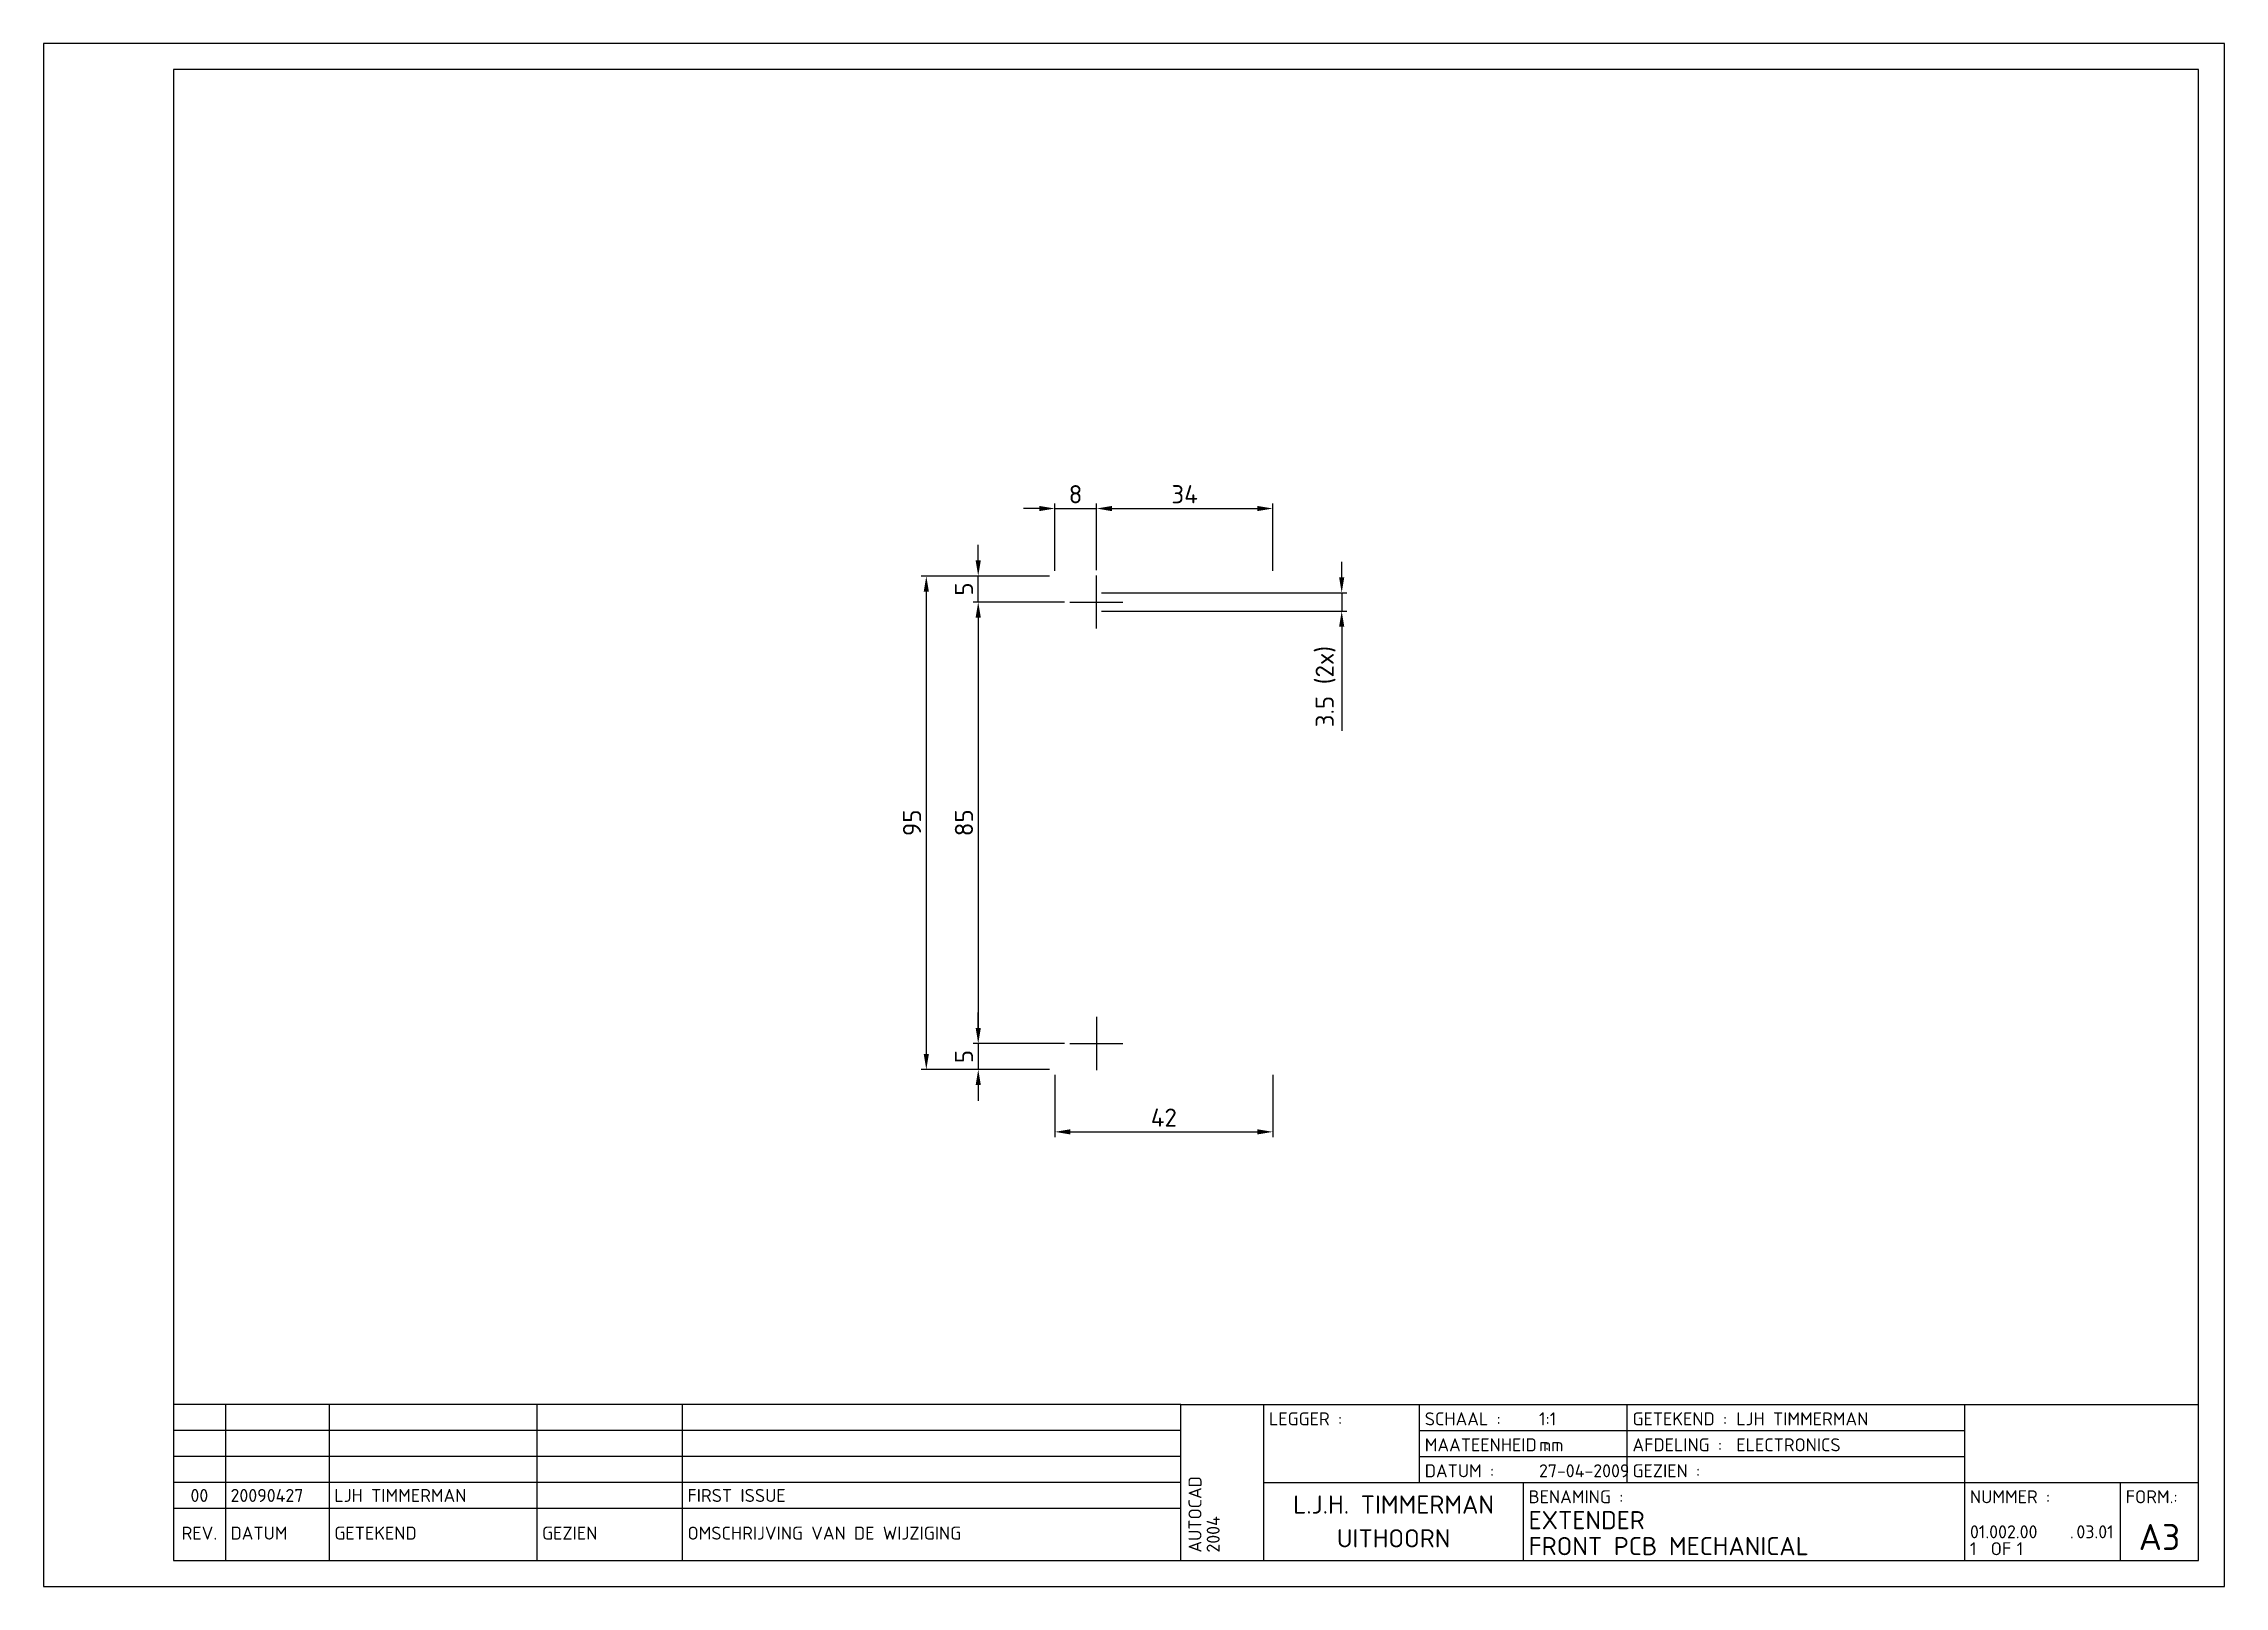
# Paper-space layout 'Layout1' of a CAD drawing. Extents: x 0 to 420, y 0 to 297.
# The model-space entities are those that its viewports show. They can reach past a viewport. Long polylines and large blocks are cut down to what shows.
import ezdxf
from ezdxf.enums import TextEntityAlignment as Align

# ---------------------------------------------------------------- set-up
doc = ezdxf.new("R2010")
doc.units = 0
doc.header["$LTSCALE"] = 10
doc.header["$MEASUREMENT"] = 0
doc.header["$PDMODE"] = 98
doc.header["$PDSIZE"] = -3
doc.linetypes.add('CENTER', pattern=[2, 1.25, -0.25, 0.25, -0.25])
doc.layers.get('0').update_dxf_attribs({"linetype": 'CONTINUOUS'})
doc.layers.get('DEFPOINTS').update_dxf_attribs({"linetype": 'CONTINUOUS'})
for name, color, linetype in [('DIMENSIONS', 1, 'CONTINUOUS'), ('GENERAL', 7, 'CONTINUOUS'), ('TITLEBLOCK', 7, 'CONTINUOUS')]:
    doc.layers.add(name, color=color, linetype=linetype)
doc.styles.add('ISO', font='isocpeur.ttf')
doc.dimstyles.get("Standard").update_dxf_attribs({"dimtxt": 3.5, "dimasz": 3, "dimexe": 1, "dimexo": 1, "dimgap": 1, "dimtad": 1, "dimdec": 3, "dimdsep": 46, "dimtxsty": 'ISO', "dimcen": 1, "dimclrt": 2, "dimadec": 0, "dimazin": 0, "dimtfac": 1, "dimtdec": 3, "dimtmove": 0, "dimatfit": 3, "dimfxl": 0, "dimtolj": 1, "dimarcsym": 0})

# ---------------------------------------------------------------- blocks, each defined once
blk = doc.blocks.new('A3')
at = {"layer": 'TITLEBLOCK', "color": 3}
for p, q in [((219, 35), (25, 35)), ((219, 35), (415, 35)), ((219, 5), (219, 35)), ((235, 5), (235, 35)), ((265, 20), (265, 35)), ((305, 20), (305, 35)), ((370, 5), (370, 35)), ((265, 30), (370, 30)), ((265, 25), (370, 25)), ((235, 20), (415, 20)), ((285, 5), (285, 20)), ((400, 5), (400, 20)), ((219, 15), (25, 15))]:
    blk.add_line(p, q, dxfattribs=at)
at = {"layer": 'TITLEBLOCK'}
for p, q in [((35, 35), (35, 5)), ((55, 35), (55, 5)), ((95, 35), (95, 5)), ((123, 35), (123, 5)), ((219, 30), (25, 30)), ((219, 25), (25, 25)), ((219, 20), (25, 20))]:
    blk.add_line(p, q, dxfattribs=at)
at = {"layer": 'TITLEBLOCK', "color": 1}
blk.add_lwpolyline([(0, 0), (420, 0), (420, 297), (0, 297)], close=True, dxfattribs=at)
at = {"layer": 'TITLEBLOCK', "color": 4}
blk.add_lwpolyline([(25, 5), (415, 5), (415, 292), (25, 292), (25, 5)], dxfattribs=at)
at = {"layer": 'TITLEBLOCK', "style": 'ISO'}
for s, p in [('LEGGER :', (236, 31)), ('SCHAAL :', (266, 31)), ('GETEKEND :', (306, 31)), ('MAATEENHEID :', (266, 26)), ('AFDELING :', (306, 26)), ('DATUM :', (266, 21)), ('GEZIEN :', (306, 21)), ('BENAMING :', (286, 16)), ('NUMMER :', (371, 16)), ('FORM.:', (401, 16)), ('DATUM', (36, 9)), ('GETEKEND', (56, 9)), ('GEZIEN', (96, 9)), ('OMSCHRIJVING VAN DE WIJZIGING', (124, 9)), ('OF', (375, 6)), ('.', (390.25, 9.25))]:
    blk.add_text(s, height=2.5, dxfattribs=at).set_placement(p)
blk.add_text('REV.', height=2.5, dxfattribs=at).set_placement((30, 9), align=Align.CENTER)
for tag, p in [('REV4', (30, 31.25)), ('REV3', (30, 26.25)), ('REV2', (30, 21.25)), ('REV1', (30, 16.25))]:
    blk.add_attdef(tag, text='', height=2.5, dxfattribs=at).set_placement(p, align=Align.CENTER)
for tag, p in [('DATUM4', (36, 31.25)), ('GET4', (56, 31.25)), ('GEZ4', (96, 31.25)), ('OMSCHR4', (124, 31.25)), ('DATUM3', (36, 26.25)), ('GET3', (56, 26.25)), ('GEZ3', (96, 26.25)), ('OMSCHR3', (124, 26.25)), ('DATUM2', (36, 21.25)), ('GET2', (56, 21.25)), ('GEZ2', (96, 21.25)), ('OMSCHR2', (124, 21.25)), ('DATUM1', (36, 16.25)), ('GET1', (56, 16.25)), ('GEZ1', (96, 16.25)), ('OMSCHR1', (124, 16.25))]:
    blk.add_attdef(tag, p, '', height=2.5, dxfattribs=at)
at = {"layer": 'TITLEBLOCK', "color": 2, "style": 'ISO'}
for tag, p, height in [('S', (288, 31), 2.5), ('GET', (326, 31), 2.5), ('OPM1', (371, 31), 2.5), ('ME', (288, 26), 2.5), ('AFD', (326, 26), 2.5), ('OPM2', (371, 26), 2.5), ('LDATUM', (245.5, 21), 2.5), ('DATUM', (288, 21), 2.5), ('GEZ', (326, 21), 2.5), ('OPM3', (371, 21), 2.5), ('BEN1', (286, 11), 3.5), ('CAT', (371, 12.5), 2.5), ('INST', (378, 12.5), 2.5), ('BEN2', (286, 6), 3.5), ('PARTNO', (371, 9.25), 2.5), ('B', (371, 6), 2.5), ('NOBLZ', (380, 6), 2.5), ('TEK', (391.5, 9.25), 2.5)]:
    blk.add_attdef(tag, p, '', height=height, dxfattribs=at)
at = {"layer": 'TITLEBLOCK', "color": 3, "style": 'ISO'}
blk.add_attdef('L', (236, 21), '', height=5, dxfattribs=at)
at = {"layer": 'TITLEBLOCK', "color": 2, "style": 'ISO'}
for tag, p in [('DOSNAAM', (230, 6.5)), ('SYSTEEM', (223, 6.5)), ('FLOPPY', (233.5, 6.5)), ('REL', (226.5, 6.5))]:
    blk.add_attdef(tag, p, '', height=2.5, rotation=90, dxfattribs=at)
for tag, p in [('NAAM', (260, 14)), ('PLAATS', (260, 7.5))]:
    blk.add_attdef(tag, text='', height=3.5, dxfattribs=at).set_placement(p, align=Align.CENTER)
at = {"layer": 'TITLEBLOCK', "color": 3, "style": 'ISO'}
blk.add_attdef('F', text='', height=5, dxfattribs=at).set_placement((407.5, 7), align=Align.CENTER)
blk = doc.blocks.new('*D2')
at = {"layer": 'DEFPOINTS', "color": 0}
for p in [(194.75, 194.5), (170, 99.5), (194.75, 99.5)]:
    blk.add_point(p, dxfattribs=at)
at = {"layer": 'DIMENSIONS', "color": 0, "lineweight": -2}
for p, q in [((193.75, 194.5), (169, 194.5)), ((170, 191.5), (170, 102.5)), ((193.75, 99.5), (169, 99.5))]:
    blk.add_line(p, q, dxfattribs=at)
at = {"layer": 'DIMENSIONS', "color": 0}
for points in [[(169.5, 191.5), (170.5, 191.5), (170, 194.5)], [(169.5, 102.5), (170.5, 102.5), (170, 99.5)]]:
    blk.add_solid(points, dxfattribs=at)
at = {"layer": 'DIMENSIONS', "color": 2, "insert": (167.25, 147), "char_height": 3.5, "attachment_point": 5, "rotation": 90, "style": 'ISO'}
blk.add_mtext('\\A1;95', dxfattribs=at)
blk = doc.blocks.new('*D3')
at = {"layer": 'DEFPOINTS', "color": 0}
for p in [(197.63, 189.5), (180, 104.5), (197.63, 104.5)]:
    blk.add_point(p, dxfattribs=at)
at = {"layer": 'DIMENSIONS', "color": 0, "lineweight": -2}
for p, q in [((196.63, 189.5), (179, 189.5)), ((180, 186.5), (180, 107.5)), ((196.63, 104.5), (179, 104.5))]:
    blk.add_line(p, q, dxfattribs=at)
at = {"layer": 'DIMENSIONS', "color": 0}
for points in [[(179.5, 186.5), (180.5, 186.5), (180, 189.5)], [(179.5, 107.5), (180.5, 107.5), (180, 104.5)]]:
    blk.add_solid(points, dxfattribs=at)
at = {"layer": 'DIMENSIONS', "color": 2, "insert": (177.25, 147), "char_height": 3.5, "attachment_point": 5, "rotation": 90, "style": 'ISO'}
blk.add_mtext('\\A1;85', dxfattribs=at)
blk = doc.blocks.new('*D4')
at = {"layer": 'DEFPOINTS', "color": 0}
for p in [(194.75, 99.5), (236.75, 99.5), (236.75, 87.5)]:
    blk.add_point(p, dxfattribs=at)
at = {"layer": 'DIMENSIONS', "color": 0, "lineweight": -2}
for p, q in [((194.75, 98.5), (194.75, 86.5)), ((236.75, 98.5), (236.75, 86.5)), ((197.75, 87.5), (233.75, 87.5))]:
    blk.add_line(p, q, dxfattribs=at)
at = {"layer": 'DIMENSIONS', "color": 0}
for points in [[(197.75, 88), (197.75, 87), (194.75, 87.5)], [(233.75, 88), (233.75, 87), (236.75, 87.5)]]:
    blk.add_solid(points, dxfattribs=at)
at = {"layer": 'DIMENSIONS', "color": 2, "insert": (215.75, 90.25), "char_height": 3.5, "attachment_point": 5, "style": 'ISO'}
blk.add_mtext('\\A1;42', dxfattribs=at)
blk = doc.blocks.new('*D5')
at = {"layer": 'DEFPOINTS', "color": 0}
for p in [(202.75, 207.5), (194.75, 194.5), (202.75, 194.62)]:
    blk.add_point(p, dxfattribs=at)
at = {"layer": 'DIMENSIONS', "color": 0, "lineweight": -2}
for p, q in [((191.75, 207.5), (188.75, 207.5)), ((194.75, 195.5), (194.75, 208.5)), ((194.75, 207.5), (202.75, 207.5)), ((202.75, 195.62), (202.75, 208.5)), ((205.75, 207.5), (208.75, 207.5))]:
    blk.add_line(p, q, dxfattribs=at)
at = {"layer": 'DIMENSIONS', "color": 0}
for points in [[(191.75, 208), (191.75, 207), (194.75, 207.5)], [(205.75, 208), (205.75, 207), (202.75, 207.5)]]:
    blk.add_solid(points, dxfattribs=at)
at = {"layer": 'DIMENSIONS', "color": 2, "insert": (198.75, 210.25), "char_height": 3.5, "attachment_point": 5, "style": 'ISO'}
blk.add_mtext('\\A1;8', dxfattribs=at)
blk = doc.blocks.new('*D6')
at = {"layer": 'DEFPOINTS', "color": 0}
for p in [(236.75, 207.5), (202.75, 194.62), (236.75, 194.5)]:
    blk.add_point(p, dxfattribs=at)
at = {"layer": 'DIMENSIONS', "color": 0, "lineweight": -2}
for p, q in [((202.75, 195.62), (202.75, 208.5)), ((205.75, 207.5), (233.75, 207.5)), ((236.75, 195.5), (236.75, 208.5))]:
    blk.add_line(p, q, dxfattribs=at)
at = {"layer": 'DIMENSIONS', "color": 0}
for points in [[(205.75, 208), (205.75, 207), (202.75, 207.5)], [(233.75, 208), (233.75, 207), (236.75, 207.5)]]:
    blk.add_solid(points, dxfattribs=at)
at = {"layer": 'DIMENSIONS', "color": 2, "insert": (219.75, 210.25), "char_height": 3.5, "attachment_point": 5, "style": 'ISO'}
blk.add_mtext('\\A1;34', dxfattribs=at)
blk = doc.blocks.new('*D7')
at = {"layer": 'DEFPOINTS', "color": 0}
for p in [(202.75, 191.25), (202.75, 187.75), (250, 187.75)]:
    blk.add_point(p, dxfattribs=at)
at = {"layer": 'DIMENSIONS', "color": 0, "lineweight": -2}
for p, q in [((250, 194.25), (250, 197.25)), ((203.75, 191.25), (251, 191.25)), ((250, 191.25), (250, 187.75)), ((203.75, 187.75), (251, 187.75)), ((250, 184.75), (250, 164.7))]:
    blk.add_line(p, q, dxfattribs=at)
at = {"layer": 'DIMENSIONS', "color": 0}
for points in [[(249.5, 194.25), (250.5, 194.25), (250, 191.25)], [(249.5, 184.75), (250.5, 184.75), (250, 187.75)]]:
    blk.add_solid(points, dxfattribs=at)
at = {"layer": 'DIMENSIONS', "color": 2, "insert": (246.9, 173.22), "char_height": 3.5, "attachment_point": 5, "rotation": 90, "style": 'ISO'}
blk.add_mtext('\\A1;3.5 (2x)', dxfattribs=at)
blk = doc.blocks.new('*D8')
at = {"layer": 'DEFPOINTS', "color": 0}
for p in [(180, 194.5), (194.75, 194.5), (197.63, 189.5)]:
    blk.add_point(p, dxfattribs=at)
at = {"layer": 'DIMENSIONS', "color": 0, "lineweight": -2}
for p, q in [((180, 197.5), (180, 200.5)), ((193.75, 194.5), (179, 194.5)), ((180, 189.5), (180, 194.5)), ((196.63, 189.5), (179, 189.5)), ((180, 186.5), (180, 183.5))]:
    blk.add_line(p, q, dxfattribs=at)
at = {"layer": 'DIMENSIONS', "color": 0}
for points in [[(179.5, 197.5), (180.5, 197.5), (180, 194.5)], [(179.5, 186.5), (180.5, 186.5), (180, 189.5)]]:
    blk.add_solid(points, dxfattribs=at)
at = {"layer": 'DIMENSIONS', "color": 2, "insert": (177.25, 192), "char_height": 3.5, "attachment_point": 5, "rotation": 90, "style": 'ISO'}
blk.add_mtext('\\A1;5', dxfattribs=at)
blk = doc.blocks.new('*D9')
at = {"layer": 'DEFPOINTS', "color": 0}
for p in [(197.63, 104.5), (180, 99.5), (194.75, 99.5)]:
    blk.add_point(p, dxfattribs=at)
at = {"layer": 'DIMENSIONS', "color": 0, "lineweight": -2}
for p, q in [((180, 107.5), (180, 110.5)), ((196.63, 104.5), (179, 104.5)), ((180, 104.5), (180, 99.5)), ((193.75, 99.5), (179, 99.5)), ((180, 96.5), (180, 93.5))]:
    blk.add_line(p, q, dxfattribs=at)
at = {"layer": 'DIMENSIONS', "color": 0}
for points in [[(179.5, 107.5), (180.5, 107.5), (180, 104.5)], [(179.5, 96.5), (180.5, 96.5), (180, 99.5)]]:
    blk.add_solid(points, dxfattribs=at)
at = {"layer": 'DIMENSIONS', "color": 2, "insert": (177.25, 102), "char_height": 3.5, "attachment_point": 5, "rotation": 90, "style": 'ISO'}
blk.add_mtext('\\A1;5', dxfattribs=at)

msp = doc.modelspace()

# ---------------------------------------------------------------- linework, layer by layer
at = {"layer": 'GENERAL', "color": 1, "linetype": 'CENTER'}
for p, q in [((8, 84.875), (8, 95.125)), ((2.875, 90), (13.125, 90)), ((8, 10.125), (8, -0.125)), ((2.875, 5), (13.125, 5))]:
    msp.add_line(p, q, dxfattribs=at)

psp = doc.layouts.get("Layout1")

# ---------------------------------------------------------------- block references
ref = psp.add_blockref('A3', (0, 0))
ref.add_attrib('PARTNO', '01.002.00', (371, 9.25), dxfattribs={"layer": 'TITLEBLOCK', "color": 2, "height": 2.5, "style": 'ISO'})
ref.add_attrib('TEK', '03.01', (391.5, 9.25), dxfattribs={"layer": 'TITLEBLOCK', "color": 2, "height": 2.5, "style": 'ISO'})
ref.add_attrib('B', '1', (371, 6), dxfattribs={"layer": 'TITLEBLOCK', "color": 2, "height": 2.5, "style": 'ISO'})
ref.add_attrib('NOBLZ', '1', (380, 6), dxfattribs={"layer": 'TITLEBLOCK', "color": 2, "height": 2.5, "style": 'ISO'})
ref.add_attrib('F', 'A3', dxfattribs={"layer": 'TITLEBLOCK', "color": 3, "height": 5, "style": 'ISO'}).set_placement((407.5, 7), align=Align.CENTER)
ref.add_attrib('BEN1', 'EXTENDER', (286, 11), dxfattribs={"layer": 'TITLEBLOCK', "color": 2, "height": 3.5, "style": 'ISO'})
ref.add_attrib('BEN2', 'FRONT PCB MECHANICAL', (286, 6), dxfattribs={"layer": 'TITLEBLOCK', "color": 2, "height": 3.5, "style": 'ISO'})
ref.add_attrib('S', '1:1', (288, 31), dxfattribs={"layer": 'TITLEBLOCK', "color": 2, "height": 2.5, "style": 'ISO'})
ref.add_attrib('ME', 'mm', (288, 26), dxfattribs={"layer": 'TITLEBLOCK', "color": 2, "height": 2.5, "style": 'ISO'})
ref.add_attrib('DATUM', '27-04-2009', (288, 21), dxfattribs={"layer": 'TITLEBLOCK', "color": 2, "height": 2.5, "style": 'ISO'})
ref.add_attrib('GET', 'LJH TIMMERMAN', (326, 31), dxfattribs={"layer": 'TITLEBLOCK', "color": 2, "height": 2.5, "style": 'ISO'})
ref.add_attrib('AFD', 'ELECTRONICS', (326, 26), dxfattribs={"layer": 'TITLEBLOCK', "color": 2, "height": 2.5, "style": 'ISO'})
ref.add_attrib('NAAM', 'L.J.H. TIMMERMAN', dxfattribs={"layer": 'TITLEBLOCK', "color": 2, "height": 3.5, "style": 'ISO'}).set_placement((260, 14), align=Align.CENTER)
ref.add_attrib('PLAATS', 'UITHOORN', dxfattribs={"layer": 'TITLEBLOCK', "color": 2, "height": 3.5, "style": 'ISO'}).set_placement((260, 7.5), align=Align.CENTER)
ref.add_attrib('SYSTEEM', 'AUTOCAD', (223, 6.5), dxfattribs={"layer": 'TITLEBLOCK', "color": 2, "height": 2.5, "rotation": 90, "style": 'ISO'})
ref.add_attrib('REL', '2004', (226.5, 6.5), dxfattribs={"layer": 'TITLEBLOCK', "color": 2, "height": 2.5, "rotation": 90, "style": 'ISO'})
ref.add_attrib('REV1', '00', dxfattribs={"layer": 'TITLEBLOCK', "height": 2.5, "style": 'ISO'}).set_placement((30, 16.25), align=Align.CENTER)
ref.add_attrib('DATUM1', '20090427', (36, 16.25), dxfattribs={"layer": 'TITLEBLOCK', "height": 2.5, "style": 'ISO'})
ref.add_attrib('GET1', 'LJH TIMMERMAN', (56, 16.25), dxfattribs={"layer": 'TITLEBLOCK', "height": 2.5, "style": 'ISO'})
ref.add_attrib('OMSCHR1', 'FIRST ISSUE', (124, 16.25), dxfattribs={"layer": 'TITLEBLOCK', "height": 2.5, "style": 'ISO'})

# ---------------------------------------------------------------- dimensions: what is measured, and where the dimension line sits
at = {"layer": 'DIMENSIONS'}
for base, p1, p2, picture, middle in [((202.7502, 207.5), (194.7502, 194.499), (202.7502, 194.624), '*D5', (198.7502, 210.25)), ((236.7502, 207.5), (202.7502, 194.624), (236.7502, 194.499), '*D6', (219.7502, 210.25)), ((236.7502, 87.5), (194.7502, 99.499), (236.7502, 99.499), '*D4', (215.7502, 90.25))]:
    dim = psp.add_linear_dim(base=base, p1=p1, p2=p2, dimstyle='Standard', dxfattribs=at)
    dim.commit()
    dim.dimension.update_dxf_attribs({"geometry": picture, "text_midpoint": middle})
for base, p1, p2, picture, middle in [((180, 194.499), (197.6252, 189.499), (194.7502, 194.499), '*D8', (177.25, 191.999)), ((170, 99.499), (194.7502, 194.499), (194.7502, 99.499), '*D2', (167.25, 146.999)), ((180, 104.499), (197.6252, 189.499), (197.6252, 104.499), '*D3', (177.25, 146.999)), ((180, 99.499), (197.6252, 104.499), (194.7502, 99.499), '*D9', (177.25, 101.999))]:
    dim = psp.add_linear_dim(base=base, p1=p1, p2=p2, angle=90, dimstyle='Standard', dxfattribs=at)
    dim.commit()
    dim.dimension.update_dxf_attribs({"geometry": picture, "text_midpoint": middle})
dim = psp.add_linear_dim(base=(250, 187.749), p1=(202.7502, 191.249), p2=(202.7502, 187.749), angle=90, text='<> (2x)', dimstyle='Standard', dxfattribs=at)
dim.commit()
dim.dimension.update_dxf_attribs({"geometry": '*D7', "text_midpoint": (246.9, 173.224)})

# ---------------------------------------------------------------- viewports
at = {"layer": 'GENERAL'}
psp.add_viewport(center=(220, 163.5), size=(390, 257), view_center_point=(25.2498, 64.001), view_height=257, dxfattribs=at)

doc.saveas('drawing.dxf')
